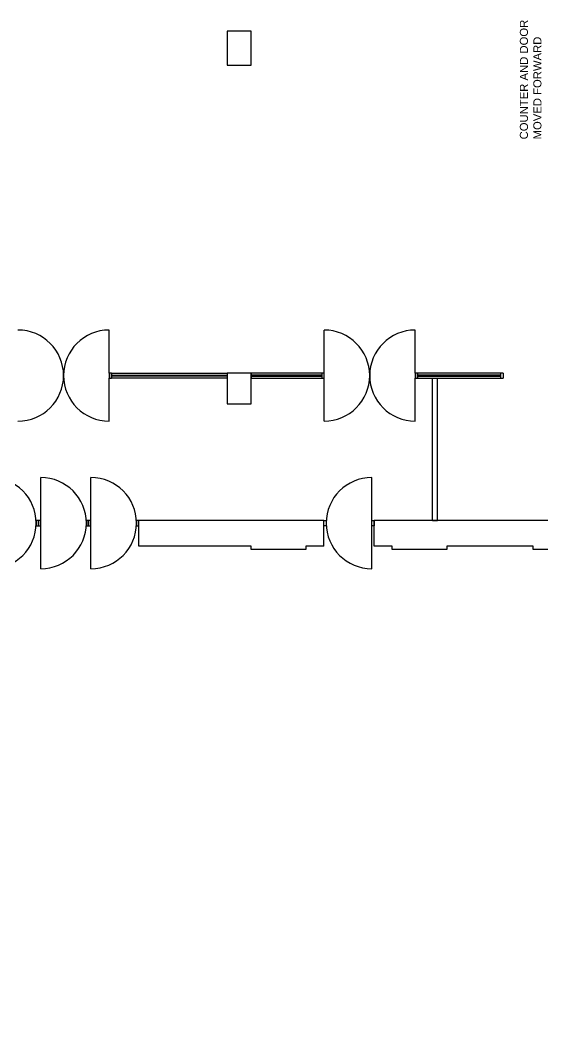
# Model space of a CAD drawing. Header units: millimetres. Extents: x -242071 to 82444, y -53139 to 112036.
# Drawn here: x -3554 to 8088, y -53139 to -30564 of the extents above; entities that cross this region are included whole.
import ezdxf

# ---------------------------------------------------------------- set-up
doc = ezdxf.new("R2010")
doc.units = ezdxf.units.MM
for name, color, linetype in [('Columns_conc_steel_timber', 5, 'Continuous'), ('Hatch_Partition_layout', 1, 'Continuous'), ('Text_Builders_work', 1, 'Continuous'), ('Walls_brick_block_etc', 3, 'Continuous'), ('Windows_and_doors_to_brickwork', 1, 'Continuous')]:
    doc.layers.add(name, color=color, linetype=linetype)
doc.styles.add('Text_Style_5', font='arial.ttf')

msp = doc.modelspace()

# ---------------------------------------------------------------- hatches: boundary and pattern name
at = {"layer": 'Hatch_Partition_layout', "linetype": 'Continuous'}
h = msp.add_hatch(dxfattribs=at)
h.set_pattern_fill('_USER', color=1, scale=300, angle=45, pattern_type=0)
h.set_pattern_definition([(45, (0, 0), (-212.132, 212.132), [])])
h.paths.add_polyline_path([(5737.7, -53139.4), (5737.7, -52949.4), (5647.7, -52949.4), (5647.7, -53139.4)])

# ---------------------------------------------------------------- linework, layer by layer
at = {"layer": 'Columns_conc_steel_timber', "color": 4, "linetype": 'Continuous'}
for points in [[(1056.5, -31567.7), (1589.9, -31567.7), (1589.9, -30805.7), (1056.5, -30805.7), (1056.5, -31567.7)], [(1056.5, -39115.7), (1589.9, -39115.7), (1589.9, -38429.9), (1056.5, -38429.9), (1056.5, -39115.7)]]:
    msp.add_lwpolyline(points, dxfattribs=at)
at = {"layer": 'Walls_brick_block_etc', "color": 3, "linetype": 'Continuous'}
for p, q in [((-1521.6, -38429.9), (-1521.6, -38544.2)), ((-1521.6, -38429.9), (1056.5, -38429.9)), ((-1521.6, -38429.9), (-1521.6, -38544.2)), ((-1521.6, -38474.4), (1056.5, -38474.4)), ((1056.5, -38499.8), (-1521.6, -38499.8)), ((1056.5, -38544.2), (-1521.6, -38544.2)), ((1056.5, -38429.9), (1056.5, -38544.2)), ((1589.9, -38429.9), (1589.9, -38544.2)), ((3164.7, -38429.9), (1589.9, -38429.9)), ((3164.7, -38474.4), (1589.9, -38474.4)), ((1589.9, -38499.8), (3164.7, -38499.8)), ((1589.9, -38544.2), (3164.7, -38544.2)), ((3164.7, -38429.9), (3164.7, -38544.2)), ((5298.3, -38429.9), (5298.3, -38544.2)), ((7203.3, -38429.9), (5298.3, -38429.9)), ((7152.5, -38474.4), (5298.3, -38474.4)), ((5298.3, -38499.8), (7152.5, -38499.8)), ((5298.3, -38544.2), (7203.3, -38544.2)), ((5628.5, -41719.2), (5628.5, -38544.2)), ((5628.5, -38544.2), (5742.8, -38544.2)), ((5742.8, -41719.2), (5742.8, -38544.2)), ((7152.5, -38544.2), (7152.5, -38429.9)), ((7203.3, -38429.9), (7203.3, -38544.2)), ((3212.3, -41719.2), (-912, -41719.2)), ((3212.3, -42290.7), (3212.3, -41719.2)), ((4329.9, -42290.7), (4329.9, -41719.2)), ((8981.3, -41719.2), (4329.9, -41719.2)), ((5628.5, -41719.2), (5742.8, -41719.2)), ((3212.3, -42290.7), (2809.1, -42290.7)), ((4733.1, -42290.7), (4329.9, -42290.7)), ((9095.6, -42366.9), (7876.4, -42366.9))]:
    msp.add_line(p, q, dxfattribs=at)
for points in [[(2809.1, -42290.7), (2809.1, -42366.9), (1589.9, -42366.9), (1589.9, -42290.7), (-912, -42290.7), (-912, -41719.2)], [(7876.4, -42366.9), (7876.4, -42290.7), (5952.3, -42290.7), (5952.3, -42366.9), (4733.1, -42366.9), (4733.1, -42290.7)]]:
    msp.add_lwpolyline(points, dxfattribs=at)
at = {"layer": 'Windows_and_doors_to_brickwork', "color": 2, "linetype": 'Continuous'}
for p, q in [((-1572.4, -38429.9), (-1572.4, -37471.1)), ((3215.5, -38429.9), (3215.5, -37471.1)), ((5247.5, -38429.9), (5247.5, -37471.1)), ((-1572.4, -39503.1), (-1572.4, -38544.2)), ((3215.5, -39503.1), (3215.5, -38544.2)), ((5247.5, -39503.1), (5247.5, -38544.2)), ((-3096.4, -41719.2), (-3096.4, -40760.4)), ((-1978.8, -41719.2), (-1978.8, -40760.4)), ((4279.1, -41719.2), (4279.1, -40760.4)), ((-3096.4, -42792.4), (-3096.4, -41833.5)), ((-1978.8, -42792.4), (-1978.8, -41833.5)), ((4279.1, -42792.4), (4279.1, -41833.5))]:
    msp.add_line(p, q, dxfattribs=at)
for points in [[(-1572.4, -38544.2), (-1521.6, -38544.2), (-1521.6, -38429.9), (-1572.4, -38429.9), (-1572.4, -38544.2)], [(3164.7, -38544.2), (3215.5, -38544.2), (3215.5, -38429.9), (3164.7, -38429.9), (3164.7, -38544.2)], [(5247.5, -38544.2), (5298.3, -38544.2), (5298.3, -38429.9), (5247.5, -38429.9), (5247.5, -38544.2)], [(-3147.2, -41833.5), (-3147.2, -41719.2), (-3198, -41719.2), (-3198, -41833.5), (-3147.2, -41833.5)], [(-3096.4, -41833.5), (-3096.4, -41719.2), (-3147.2, -41719.2), (-3147.2, -41833.5), (-3096.4, -41833.5)], [(-2029.6, -41833.5), (-2029.6, -41719.2), (-2080.4, -41719.2), (-2080.4, -41833.5), (-2029.6, -41833.5)], [(-1978.8, -41833.5), (-1978.8, -41719.2), (-2029.6, -41719.2), (-2029.6, -41833.5), (-1978.8, -41833.5)], [(-912, -41833.5), (-912, -41719.2), (-962.8, -41719.2), (-962.8, -41833.5), (-912, -41833.5)], [(3212.3, -41833.5), (3212.3, -41719.2), (3263.1, -41719.2), (3263.1, -41833.5), (3212.3, -41833.5)], [(4279.1, -41833.5), (4279.1, -41719.2), (4329.9, -41719.2), (4329.9, -41833.5), (4279.1, -41833.5)]]:
    msp.add_lwpolyline(points, dxfattribs=at)
for centre, start, end in [((-3604.4, -38487.1), 270, 90), ((-1572.4, -38487.1), 90, 270), ((3215.5, -38487.1), 270, 90), ((5247.5, -38487.1), 90, 270), ((-4214, -41776.4), 270, 90), ((-3096.4, -41776.4), 270, 90), ((-1978.8, -41776.4), 270, 90), ((4279.1, -41776.4), 90, 270)]:
    msp.add_arc(centre, 1016, start, end, dxfattribs=at)

# ---------------------------------------------------------------- texts
at = {"layer": 'Text_Builders_work', "color": 1, "linetype": 'Continuous', "insert": (7578.3, -33220.5), "char_height": 180, "attachment_point": 1, "rotation": 90, "style": 'Text_Style_5'}
msp.add_mtext('COUNTER AND DOOR \\PMOVED FORWARD', dxfattribs=at)

doc.saveas('drawing.dxf')
